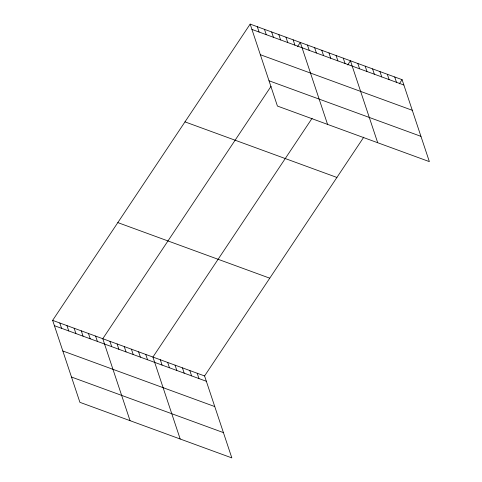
<?xml version="1.0" encoding="UTF-8"?>
<svg xmlns="http://www.w3.org/2000/svg" width="482" height="482" viewBox="0 0 482 482"><rect width="100%" height="100%" fill="white"/><g stroke="black" fill="none" stroke-linecap="round" stroke-linejoin="round"><path stroke-width="0.72" d="M52.64 320.373L204.579 375.948L231.836 457.9L79.904 402.325L52.64 320.373L250.164 24.1L402.096 79.675L429.36 161.627L277.421 106.052L250.164 24.1M271.065 86.29L102.78 338.713L130.044 420.666M297.533 46.585L300.298 42.44L327.561 124.392M312.119 118.259L152.921 357.054L180.184 439.006M347.673 64.931L350.438 60.78L377.701 142.732M204.579 375.948L363.777 137.153M399.331 83.826L402.096 79.675M251.935 29.426L403.868 85.007M260.346 54.713L412.279 110.294M269.01 80.765L420.949 136.346M184.98 121.868L336.912 177.448M117.825 222.6L269.757 278.18M54.412 325.699L206.35 381.274M62.829 350.986L214.761 406.561M71.493 377.038L223.425 432.613M394.716 76.975L396.487 82.308M387.335 74.276L389.107 79.608M379.955 71.577L381.732 76.909M372.58 68.878L374.351 74.21M365.199 66.179L366.971 71.511M357.819 63.479L359.59 68.806M343.274 58.159L345.046 63.491M336.111 55.538L337.888 60.871M328.953 52.924L330.724 58.25M321.789 50.303L323.561 55.629M314.626 47.682L316.397 53.008M307.462 45.061L309.233 50.387M293.134 39.819L294.912 45.145M285.977 37.198L287.748 42.53M278.813 34.577L280.584 39.91M271.649 31.963L273.421 37.289M264.485 29.342L266.257 34.668M257.322 26.721L259.099 32.047M197.198 373.249L198.97 378.575M189.818 370.55L191.589 375.876M182.437 367.85L184.208 373.176M175.056 365.151L176.828 370.477M167.676 362.452L169.453 367.778M160.301 359.753L162.073 365.079M145.757 354.433L147.528 359.759M138.593 351.812L140.364 357.138M131.429 349.191L133.201 354.517M124.266 346.57L126.043 351.902M117.108 343.949L118.879 349.281M109.944 341.334L111.716 346.66M95.617 336.093L97.388 341.419M88.453 333.472L90.23 338.798M81.295 330.851L83.067 336.177M74.132 328.23L75.903 333.556M66.968 325.609L68.739 330.941M59.804 322.988L61.576 328.32"/></g></svg>
